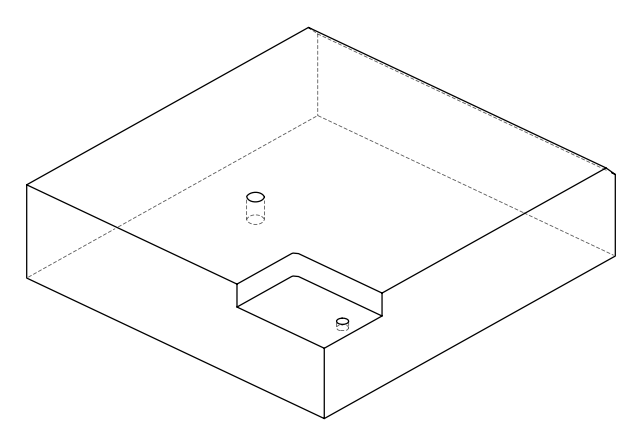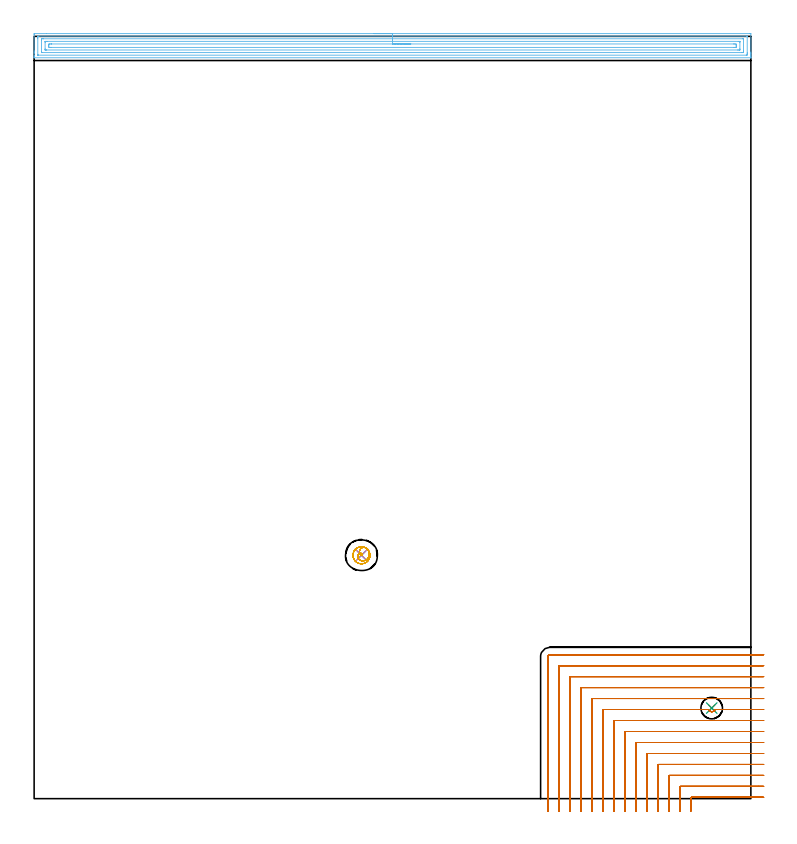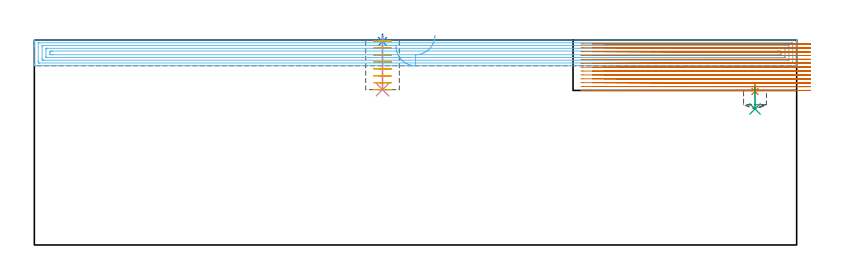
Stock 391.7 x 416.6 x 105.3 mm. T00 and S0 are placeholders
(PLAN: 7 operations, 4 tool changes, 68.3 min)
(1 SPOT_DRILL | STEP1POCKET | NXT0321_9005460120000 | 0.03 min | 2819 mm3)
(2 SPOT_DRILL_1 | STEP1POCKET_1 | NXT0321_9005460120000 | 0.03 min | 4 mm3)
(3 DRILL_BLIND_HOLE_INTO_CENTER | STEP1POCKET | NXT0301_089 | 0.05 min | 972 mm3)
(4 DRILL_BLIND_HOLE_INTO_CENTER_1 | STEP1POCKET_1 | NXT0301_089 | 0.11 min | 2619 mm3)
(5 MILL_ROUGH_BLIND_HOLE_CONTOUR | STEP1POCKET_1 | NXT0201_009 | Spiral | 1.77 min | 3363 mm3)
(6 AREA_MILL | FG_CHAMFER_SURFACE | UGT0205_001 | 15.93 min | 34491 mm3)
(7 MILL_CORNER_NOTCH_RECTANGULAR | CORNER_NOTCH_RECTANGULAR | NXT0201_009 | Follow Part, ap 2, ae 75% | 50.41 min | 242705 mm3)
(TOOL NXT0321_9005460120000 | NC Spot Drill, 142deg, 12mm, Carbide, Uncoated | D12 PA142 FL30 Z2)
(TOOL NXT0301_089 | Carbide Drill 11.8mm [860.1-1180-035A1-MM 2214] | D11.8 PA140 FL55 Z2)
(TOOL NXT0201_009 | ENDMILL 8mm [2P460-0800-NA 1630] | D8 FL26 Z6)
(TOOL UGT0205_001 | Chamfer Mill 20 x 3 x 45 deg. | D20 FL50 Z2)
(OP 1 SPOT_DRILL)
G17 G21 G94 G90
T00 M6
G54
G17 G0 G90 X370.3 Y49.5 S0 M3
G43 Z115.3 H0
G94 G81 G98 Z78.892 F250. R82.4
G80
M5
M2
(OP 2 SPOT_DRILL_1)
G17 G21 G94 G90
T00 M6
G54
G17 G0 G90 X178.9 Y133. S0 M3
G43 Z115.3 H0
G94 G81 G98 Z104.555 F250. R108.3
G80
M5
M2
(OP 3 DRILL_BLIND_HOLE_INTO_CENTER)
G17 G21 G94 G90
T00 M6
G54
G17 G0 G90 X370.3 Y49.5 S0 M3
G43 Z115.3 H1
G94 G81 G98 Z69.9 F250. R81.4
G80
M5
M2
(OP 4 DRILL_BLIND_HOLE_INTO_CENTER_1)
G17 G21 G94 G90
T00 M6
G54
G17 G0 G90 X178.9 Y133. S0 M3
G43 Z115.3 H1
G94 G81 G98 Z79.8 F250. R107.3
G80
M5
M2
(OP 5 MILL_ROUGH_BLIND_HOLE_CONTOUR)
G17 G21 G94 G90
T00 M6
G54
G17 G0 G90 X178.9 Y133. S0 M3
G43 Z115.3 H1
Z104.738
G94 G3 X179.207 Y133.833 R0.473 F250.
X177.721 Y134.007 R1.343
X176.822 Y132.101 R1.728
X179.385 Y129.938 R2.751
X183.051 Y132.598 R3.633
X181.33 Y136.965 R3.901
X174.935 Y135.43 R4.65
X181.33 Y136.965 R-4.65
X178.132 Y136.197 R2.325
X178.9 Y133. R2.325
G0 Z101.175
G3 X179.207 Y133.833 R0.473
X177.721 Y134.007 R1.343
X176.822 Y132.101 R1.728
X179.385 Y129.938 R2.751
X183.051 Y132.598 R3.633
X181.33 Y136.965 R3.901
X174.935 Y135.43 R4.65
X181.33 Y136.965 R-4.65
X178.132 Y136.197 R2.325
X178.9 Y133. R2.325
G0 Z97.613
G3 X179.207 Y133.833 R0.473
X177.721 Y134.007 R1.343
X176.822 Y132.101 R1.728
X179.385 Y129.938 R2.751
X183.051 Y132.598 R3.633
X181.33 Y136.965 R3.901
X174.935 Y135.43 R4.65
X181.33 Y136.965 R-4.65
X178.132 Y136.197 R2.325
X178.9 Y133. R2.325
G0 Z94.05
G3 X179.207 Y133.833 R0.473
X177.721 Y134.007 R1.343
X176.822 Y132.101 R1.728
X179.385 Y129.938 R2.751
X183.051 Y132.598 R3.633
X181.33 Y136.965 R3.901
X174.935 Y135.43 R4.65
X181.33 Y136.965 R-4.65
X178.132 Y136.197 R2.325
X178.9 Y133. R2.325
G0 Z90.488
G3 X179.207 Y133.833 R0.473
X177.721 Y134.007 R1.343
X176.822 Y132.101 R1.728
X179.385 Y129.938 R2.751
X183.051 Y132.598 R3.633
X181.33 Y136.965 R3.901
X174.935 Y135.43 R4.65
X181.33 Y136.965 R-4.65
X178.132 Y136.197 R2.325
X178.9 Y133. R2.325
G0 Z86.925
G3 X179.207 Y133.833 R0.473
X177.721 Y134.007 R1.343
X176.822 Y132.101 R1.728
X179.385 Y129.938 R2.751
X183.051 Y132.598 R3.633
X181.33 Y136.965 R3.901
X174.935 Y135.43 R4.65
X181.33 Y136.965 R-4.65
X178.132 Y136.197 R2.325
X178.9 Y133. R2.325
G0 Z83.363
G3 X179.207 Y133.833 R0.473
X177.721 Y134.007 R1.343
X176.822 Y132.101 R1.728
X179.385 Y129.938 R2.751
X183.051 Y132.598 R3.633
X181.33 Y136.965 R3.901
X174.935 Y135.43 R4.65
X181.33 Y136.965 R-4.65
X178.132 Y136.197 R2.325
X178.9 Y133. R2.325
G0 Z79.8
G3 X179.207 Y133.833 R0.473
X177.721 Y134.007 R1.343
X176.822 Y132.101 R1.728
X179.385 Y129.938 R2.751
X183.051 Y132.598 R3.633
X181.33 Y136.965 R3.901
X174.935 Y135.43 R4.65
X181.33 Y136.965 R-4.65
X178.132 Y136.197 R2.325
X178.9 Y133. R2.325
G0 Z115.3
M5
M2
(OP 6 AREA_MILL)
G17 G21 G94 G90
T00 M6
G54
G17 G0 G90 X185.85 Y418.1 S1061 M3
G43 Z115.3 H0
Z102.1
G94 G1 X185.888 Z101.228 F250.
X186.002 Z100.364
X186.191 Z99.512
X186.453 Z98.68
X186.787 Z97.874
X187.19 Z97.1
X187.658 Z96.364
X188.19 Z95.672
X188.779 Z95.029
X189.422 Z94.44
X190.114 Z93.908
X190.85 Z93.44
X191.624 Z93.037
X192.43 Z92.703
X193.262 Z92.441
X194.113 Z92.252
X194.978 Z92.138
X195.85 Z92.1
X391.08
X391.534 Y418.096 Z92.102
X391.69 Y418.092 Z92.106
X391.7 Y417.932 Z92.265
Y407.978 Z102.216
Y407.44 Z102.757
Y407.098 Z103.098
Y406.559 Z103.637
Y406.217 Z103.977
Y405.534 Z104.665
Y405.239 Z104.96
X391.698 Y404.899 Z105.292
X391.697 Y404.898
X391.527 Y404.9 Z105.3
X0.173
X0.003 Y404.898 Z105.292
X0.002 Y404.899
X0. Y405.237 Z104.962
Y405.534 Z104.665
Y406.217 Z103.977
Y407.439 Z102.757
Y407.978 Z102.216
Y408.589 Z101.606
Y417.663 Z92.534
X0.002 Y417.934 Z92.263
X0.01 Y418.092 Z92.106
X0.169 Y418.099 Z92.099
X6.721 Y418.1 Z92.1
X195.85
Y416.686 Z93.514
X389.392 Y416.685 Z93.515
X389.663 Y416.68 Z93.52
X389.689 Y416.679 Z93.521
X389.693 Y416.659 Z93.541
X389.698 Y416.626 Z93.574
X389.699 Y416.594 Z93.606
X389.7 Y416.381 Z93.819
Y407.577 Z102.623
X389.698 Y407.098 Z103.102
X389.694 Y406.702 Z103.498
X389.681 Y406.321 Z103.879
X389.293 Y406.316 Z103.884
X389.194 Y406.315 Z103.885
X2.308
X2.037 Y406.32 Z103.88
X2.011 Y406.321 Z103.879
X2.007 Y406.341 Z103.859
X2.002 Y406.374 Z103.826
X2.001 Y406.406 Z103.794
X2. Y406.618 Z103.582
Y415.423 Z94.777
X2.002 Y415.902 Z94.298
X2.006 Y416.298 Z93.902
X2.019 Y416.679 Z93.521
X2.407 Y416.684 Z93.516
X2.506 Y416.685 Z93.515
X195.85 Y416.686 Z93.514
Y415.272 Z94.928
X387.252 Y415.271 Z94.929
X387.506
X387.59 Y415.269 Z94.931
X387.657 Y415.265 Z94.935
X387.69 Y415.261 Z94.939
X387.692 Y415.213 Z94.987
X387.697 Y415.022 Z95.178
X387.7 Y414.831 Z95.369
Y408.668 Z101.532
X387.697 Y407.978 Z102.222
X387.694 Y407.793 Z102.407
X387.687 Y407.735 Z102.465
X387.632 Y407.733 Z102.467
X387.506 Y407.731 Z102.469
X386.866 Y407.729 Z102.471
X386.612 Y407.728 Z102.472
X4.447 Y407.729 Z102.471
X4.194 Y407.73 Z102.47
X4.11 Y407.731 Z102.469
X4.043 Y407.735 Z102.465
X4.01 Y407.739 Z102.461
X4.008 Y407.787 Z102.413
X4.003 Y407.978 Z102.222
X4. Y408.169 Z102.031
Y414.332 Z95.868
X4.003 Y415.022 Z95.178
X4.006 Y415.207 Z94.993
X4.013 Y415.265 Z94.935
X4.068 Y415.267 Z94.933
X4.194 Y415.269 Z94.931
X4.834 Y415.271 Z94.929
X5.088
X195.85 Y415.272 Z94.928
Y413.857 Z96.343
X384.825
X385.114 Y413.856 Z96.344
X385.564 Y413.852 Z96.348
X385.66 Y413.85 Z96.35
X385.69 Y413.843 Z96.357
X385.693 Y413.796 Z96.404
X385.696 Y413.693 Z96.507
X385.7 Y413.279 Z96.921
Y409.758 Z100.442
X385.696 Y409.308 Z100.892
X385.693 Y409.201 Z100.999
X385.69 Y409.153 Z101.047
X385.632 Y409.15 Z101.05
X385.427 Y409.146 Z101.054
X384.825 Y409.143 Z101.057
X384.537
X6.875
X6.585 Y409.144 Z101.056
X6.136 Y409.148 Z101.052
X6.04 Y409.15 Z101.05
X6.01 Y409.157 Z101.043
X6.007 Y409.204 Z100.996
X6.004 Y409.307 Z100.893
X6. Y409.72 Z100.48
Y413.242 Z96.958
X6.004 Y413.692 Z96.508
X6.007 Y413.799 Z96.401
X6.01 Y413.847 Z96.353
X6.068 Y413.85 Z96.35
X6.273 Y413.854 Z96.346
X6.875 Y413.857 Z96.343
X7.163
X195.85
Y412.443 Z97.757
X382.145
X382.978 Y412.44 Z97.76
X383.038 Y412.436 Z97.764
X383.69 Y412.38 Z97.82
X383.698 Y411.73 Z98.47
X383.699 Y411.5 Z98.7
X383.696 Y410.852 Z99.348
X383.69 Y410.62 Z99.58
X383.096 Y410.563 Z99.637
X383.038 Y410.561 Z99.639
X382.208 Y410.557 Z99.643
X382.145
X9.555
X8.722 Y410.56 Z99.64
X8.662 Y410.564 Z99.636
X8.01 Y410.62 Z99.58
X8.001 Y411.27 Z98.93
Y411.5 Z98.7
X8.004 Y412.148 Z98.052
X8.01 Y412.38 Z97.82
X8.604 Y412.437 Z97.763
X8.662 Y412.439 Z97.761
X9.492 Y412.443 Z97.757
X9.555
X195.85
X196.722 Z97.795
X197.586 Z97.909
X198.438 Z98.098
X199.27 Z98.36
X200.076 Z98.694
X200.85 Z99.097
X201.586 Z99.565
X202.278 Z100.096
X202.921 Z100.686
X203.51 Z101.329
X204.041 Z102.021
X204.51 Z102.757
X204.913 Z103.531
X205.247 Z104.337
X205.509 Z105.169
X205.698 Z106.02
X205.812 Z106.885
X205.85 Z107.757
G0 Z115.3
M5
M2
(OP 7 MILL_CORNER_NOTCH_RECTANGULAR)
G17 G21 G94 G90
T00 M6
G54
G17 G0 G90 X398.7 Y0.7 S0 M3
G43 Z115.3 H1
Z103.308
G94 G1 X395.7 F250.
X359.194 F500.
G3 X358.8 Y0.306 R0.4
G1 Y-4.
Y-7. F250.
G0 Z115.3
X398.7 Y6.7
Z103.308
G1 X395.7
X353.195 F500.
G3 X352.8 Y6.305 R0.4
G1 Y-4.
Y-7. F250.
G0 Z115.3
X398.7 Y12.7
Z103.308
G1 X395.7
X347.195 F500.
G3 X346.8 Y12.305 R0.4
G1 Y-4.
Y-7. F250.
G0 Z115.3
X398.7 Y18.7
Z103.308
G1 X395.7
X341.195 F500.
G3 X340.8 Y18.305 R0.4
G1 Y-4.
Y-7. F250.
G0 Z115.3
X398.7 Y24.7
Z103.308
G1 X395.7
X335.195 F500.
G3 X334.8 Y24.305 R0.4
G1 Y-4.
Y-7. F250.
G0 Z115.3
X398.7 Y30.7
Z103.308
G1 X395.7
X329.196 F500.
G3 X328.8 Y30.304 R0.4
G1 Y-4.
Y-7. F250.
G0 Z115.3
X398.7 Y36.7
Z103.308
G1 X395.7
X323.196 F500.
G3 X322.8 Y36.304 R0.4
G1 Y-4.
Y-7. F250.
G0 Z115.3
X398.7 Y42.7
Z103.308
G1 X395.7
X317.196 F500.
G3 X316.8 Y42.304 R0.4
G1 Y-4.
Y-7. F250.
G0 Z115.3
X398.7 Y48.7
Z103.308
G1 X395.7
X372.115 F500.
G2 X371.472 Y47.892 R2.011
X371.128 Y47.686 R2.011
X370.642 Y47.541 R2.055
X369.461 Y47.694 R2.055
G1 X369.066 Y47.931
X369.022 Y47.968
G2 X368.481 Y48.7 R2.088
G1 X311.196
G3 X310.8 Y48.304 R0.4
G1 Y-4.
Y-7. F250.
G0 Z115.3
X398.7 Y54.7
Z103.308
G1 X395.7
X305.196 F500.
G3 X304.8 Y54.304 R0.4
G1 Y-4.
Y-7. F250.
G0 Z115.3
X398.7 Y60.7
Z103.308
G1 X395.7
X299.197 F500.
G3 X298.8 Y60.303 R0.4
G1 Y-4.
Y-7. F250.
G0 Z115.3
X398.7 Y66.7
Z103.308
G1 X395.7
X293.197 F500.
G3 X292.8 Y66.303 R0.4
G1 Y-4.
Y-7. F250.
G0 Z115.3
X398.7 Y72.7
Z103.308
G1 X395.7
X287.197 F500.
G3 X286.8 Y72.303 R0.4
G1 Y-4.
Y-7. F250.
G0 Z115.3
X398.7 Y78.7
Z103.308
G1 X395.7
X281.8 F500.
G3 X280.8 Y77.7 R1.
G1 Y-4.
Y-7. F250.
G0 Z115.3
X398.7 Y0.7
Z101.315
G1 X395.7
X359.194 F500.
G3 X358.8 Y0.306 R0.4
G1 Y-4.
Y-7. F250.
G0 Z115.3
X398.7 Y6.7
Z101.315
G1 X395.7
X353.195 F500.
G3 X352.8 Y6.305 R0.4
G1 Y-4.
Y-7. F250.
G0 Z115.3
X398.7 Y12.7
Z101.315
G1 X395.7
X347.195 F500.
G3 X346.8 Y12.305 R0.4
G1 Y-4.
Y-7. F250.
G0 Z115.3
X398.7 Y18.7
Z101.315
G1 X395.7
X341.195 F500.
G3 X340.8 Y18.305 R0.4
G1 Y-4.
Y-7. F250.
G0 Z115.3
X398.7 Y24.7
Z101.315
G1 X395.7
X335.195 F500.
G3 X334.8 Y24.305 R0.4
G1 Y-4.
Y-7. F250.
G0 Z115.3
X398.7 Y30.7
Z101.315
G1 X395.7
X329.196 F500.
G3 X328.8 Y30.304 R0.4
G1 Y-4.
Y-7. F250.
G0 Z115.3
X398.7 Y36.7
Z101.315
G1 X395.7
X323.196 F500.
G3 X322.8 Y36.304 R0.4
G1 Y-4.
Y-7. F250.
G0 Z115.3
X398.7 Y42.7
Z101.315
G1 X395.7
X317.196 F500.
G3 X316.8 Y42.304 R0.4
G1 Y-4.
Y-7. F250.
G0 Z115.3
X398.7 Y48.7
Z101.315
G1 X395.7
X372.115 F500.
G2 X371.128 Y47.686 R2.011
X369.461 Y47.694 R2.055
G1 X369.066 Y47.931
G2 X368.481 Y48.7 R2.088
G1 X311.196
G3 X310.8 Y48.304 R0.4
G1 Y-4.
Y-7. F250.
G0 Z115.3
X398.7 Y54.7
Z101.315
G1 X395.7
X305.196 F500.
G3 X304.8 Y54.304 R0.4
G1 Y-4.
Y-7. F250.
G0 Z115.3
X398.7 Y60.7
Z101.315
G1 X395.7
X299.197 F500.
G3 X298.8 Y60.303 R0.4
G1 Y-4.
Y-7. F250.
G0 Z115.3
X398.7 Y66.7
Z101.315
G1 X395.7
X293.197 F500.
G3 X292.8 Y66.303 R0.4
G1 Y-4.
Y-7. F250.
G0 Z115.3
X398.7 Y72.7
Z101.315
G1 X395.7
X287.197 F500.
G3 X286.8 Y72.303 R0.4
G1 Y-4.
Y-7. F250.
G0 Z115.3
X398.7 Y78.7
Z101.315
G1 X395.7
X281.8 F500.
G3 X280.8 Y77.7 R1.
G1 Y-4.
Y-7. F250.
G0 Z115.3
X398.7 Y0.7
Z99.323
G1 X395.7
X359.194 F500.
G3 X358.8 Y0.306 R0.4
G1 Y-4.
Y-7. F250.
G0 Z115.3
X398.7 Y6.7
Z99.323
G1 X395.7
X353.195 F500.
G3 X352.8 Y6.305 R0.4
G1 Y-4.
Y-7. F250.
G0 Z115.3
X398.7 Y12.7
Z99.323
G1 X395.7
X347.195 F500.
G3 X346.8 Y12.305 R0.4
G1 Y-4.
Y-7. F250.
G0 Z115.3
X398.7 Y18.7
Z99.323
G1 X395.7
X341.195 F500.
G3 X340.8 Y18.305 R0.4
G1 Y-4.
Y-7. F250.
G0 Z115.3
X398.7 Y24.7
Z99.323
G1 X395.7
X335.195 F500.
G3 X334.8 Y24.305 R0.4
G1 Y-4.
Y-7. F250.
G0 Z115.3
X398.7 Y30.7
Z99.323
G1 X395.7
X329.196 F500.
G3 X328.8 Y30.304 R0.4
G1 Y-4.
Y-7. F250.
G0 Z115.3
X398.7 Y36.7
Z99.323
G1 X395.7
X323.196 F500.
G3 X322.8 Y36.304 R0.4
G1 Y-4.
Y-7. F250.
G0 Z115.3
X398.7 Y42.7
Z99.323
G1 X395.7
X317.196 F500.
G3 X316.8 Y42.304 R0.4
G1 Y-4.
Y-7. F250.
G0 Z115.3
X398.7 Y48.7
Z99.323
G1 X395.7
X372.115 F500.
G2 X371.128 Y47.686 R2.011
X369.461 Y47.694 R2.055
G1 X369.066 Y47.931
G2 X368.481 Y48.7 R2.088
G1 X317.196
X311.196
G3 X310.8 Y48.304 R0.4
G1 Y-4.
Y-7. F250.
G0 Z115.3
X398.7 Y54.7
Z99.323
G1 X395.7
X305.196 F500.
G3 X304.8 Y54.304 R0.4
G1 Y-4.
Y-7. F250.
G0 Z115.3
X398.7 Y60.7
Z99.323
G1 X395.7
X299.197 F500.
G3 X298.8 Y60.303 R0.4
G1 Y-4.
Y-7. F250.
G0 Z115.3
X398.7 Y66.7
Z99.323
G1 X395.7
X293.197 F500.
G3 X292.8 Y66.303 R0.4
G1 Y-4.
Y-7. F250.
G0 Z115.3
X398.7 Y72.7
Z99.323
G1 X395.7
X287.197 F500.
G3 X286.8 Y72.303 R0.4
G1 Y-4.
Y-7. F250.
G0 Z115.3
X398.7 Y78.7
Z99.323
G1 X395.7
X281.8 F500.
G3 X280.8 Y77.7 R1.
G1 Y-4.
Y-7. F250.
G0 Z115.3
X398.7 Y0.7
Z97.331
G1 X395.7
X359.194 F500.
G3 X358.8 Y0.306 R0.4
G1 Y-4.
Y-7. F250.
G0 Z115.3
X398.7 Y6.7
Z97.331
G1 X395.7
X353.195 F500.
G3 X352.8 Y6.305 R0.4
G1 Y-4.
Y-7. F250.
G0 Z115.3
X398.7 Y12.7
Z97.331
G1 X395.7
X347.195 F500.
G3 X346.8 Y12.305 R0.4
G1 Y-4.
Y-7. F250.
G0 Z115.3
X398.7 Y18.7
Z97.331
G1 X395.7
X341.195 F500.
G3 X340.8 Y18.305 R0.4
G1 Y-4.
Y-7. F250.
G0 Z115.3
X398.7 Y24.7
Z97.331
G1 X395.7
X335.195 F500.
G3 X334.8 Y24.305 R0.4
G1 Y-4.
Y-7. F250.
G0 Z115.3
X398.7 Y30.7
Z97.331
G1 X395.7
X329.196 F500.
G3 X328.8 Y30.304 R0.4
G1 Y-4.
Y-7. F250.
G0 Z115.3
X398.7 Y36.7
Z97.331
G1 X395.7
X323.196 F500.
G3 X322.8 Y36.304 R0.4
G1 Y-4.
Y-7. F250.
G0 Z115.3
X398.7 Y42.7
Z97.331
G1 X395.7
X317.196 F500.
G3 X316.8 Y42.304 R0.4
G1 Y-4.
Y-7. F250.
G0 Z115.3
X398.7 Y48.7
Z97.331
G1 X395.7
X372.115 F500.
G2 X371.128 Y47.686 R2.011
X369.461 Y47.694 R2.055
G1 X369.066 Y47.931
G2 X368.481 Y48.7 R2.088
G1 X311.196
G3 X310.8 Y48.304 R0.4
G1 Y-4.
Y-7. F250.
G0 Z115.3
X398.7 Y54.7
Z97.331
G1 X395.7
X305.196 F500.
G3 X304.8 Y54.304 R0.4
G1 Y-4.
Y-7. F250.
G0 Z115.3
X398.7 Y60.7
Z97.331
G1 X395.7
X299.197 F500.
G3 X298.8 Y60.303 R0.4
G1 Y-4.
Y-7. F250.
G0 Z115.3
X398.7 Y66.7
Z97.331
G1 X395.7
X293.197 F500.
G3 X292.8 Y66.303 R0.4
G1 Y-4.
Y-7. F250.
G0 Z115.3
X398.7 Y72.7
Z97.331
G1 X395.7
X287.197 F500.
G3 X286.8 Y72.303 R0.4
G1 Y-4.
Y-7. F250.
G0 Z115.3
X398.7 Y78.7
Z97.331
G1 X395.7
X281.8 F500.
G3 X280.8 Y77.7 R1.
G1 Y-4.
Y-7. F250.
G0 Z115.3
X398.7 Y0.7
Z95.338
G1 X395.7
X359.195 F500.
G3 X358.8 Y0.305 R0.4
G1 Y-4.
Y-7. F250.
G0 Z115.3
X398.7 Y6.7
Z95.338
G1 X395.7
X353.195 F500.
G3 X352.8 Y6.305 R0.4
G1 Y-4.
Y-7. F250.
G0 Z115.3
X398.7 Y12.7
Z95.338
G1 X395.7
X347.195 F500.
G3 X346.8 Y12.305 R0.4
G1 Y-4.
Y-7. F250.
G0 Z115.3
X398.7 Y18.7
Z95.338
G1 X395.7
X341.195 F500.
G3 X340.8 Y18.305 R0.4
G1 Y-4.
Y-7. F250.
G0 Z115.3
X398.7 Y24.7
Z95.338
G1 X395.7
X335.195 F500.
G3 X334.8 Y24.305 R0.4
G1 Y-4.
Y-7. F250.
G0 Z115.3
X398.7 Y30.7
Z95.338
G1 X395.7
X329.196 F500.
G3 X328.8 Y30.304 R0.4
G1 Y-4.
Y-7. F250.
G0 Z115.3
X398.7 Y36.7
Z95.338
G1 X395.7
X323.196 F500.
G3 X322.8 Y36.304 R0.4
G1 Y-4.
Y-7. F250.
G0 Z115.3
X398.7 Y42.7
Z95.338
G1 X395.7
X317.196 F500.
G3 X316.8 Y42.304 R0.4
G1 Y-4.
Y-7. F250.
G0 Z115.3
X398.7 Y48.7
Z95.338
G1 X395.7
X372.115 F500.
G2 X371.128 Y47.686 R2.011
X369.461 Y47.694 R2.055
G1 X369.066 Y47.931
G2 X368.481 Y48.7 R2.088
G1 X311.196
G3 X310.8 Y48.304 R0.4
G1 Y-4.
Y-7. F250.
G0 Z115.3
X398.7 Y54.7
Z95.338
G1 X395.7
X305.196 F500.
G3 X304.8 Y54.304 R0.4
G1 Y-4.
Y-7. F250.
G0 Z115.3
X398.7 Y60.7
Z95.338
G1 X395.7
X299.197 F500.
G3 X298.8 Y60.303 R0.4
G1 Y-4.
Y-7. F250.
G0 Z115.3
X398.7 Y66.7
Z95.338
G1 X395.7
X293.197 F500.
G3 X292.8 Y66.303 R0.4
G1 Y-4.
Y-7. F250.
G0 Z115.3
X398.7 Y72.7
Z95.338
G1 X395.7
X287.197 F500.
G3 X286.8 Y72.303 R0.4
G1 Y-4.
Y-7. F250.
G0 Z115.3
X398.7 Y78.7
Z95.338
G1 X395.7
X281.8 F500.
G3 X280.8 Y77.7 R1.
G1 Y-4.
Y-7. F250.
G0 Z115.3
X398.7 Y0.7
Z93.346
G1 X395.7
X359.194 F500.
G3 X358.8 Y0.306 R0.4
G1 Y-4.
Y-7. F250.
G0 Z115.3
X398.7 Y6.7
Z93.346
G1 X395.7
X353.195 F500.
G3 X352.8 Y6.305 R0.4
G1 Y-4.
Y-7. F250.
G0 Z115.3
X398.7 Y12.7
Z93.346
G1 X395.7
X347.195 F500.
G3 X346.8 Y12.305 R0.4
G1 Y-4.
Y-7. F250.
G0 Z115.3
X398.7 Y18.7
Z93.346
G1 X395.7
X341.195 F500.
G3 X340.8 Y18.305 R0.4
G1 Y-4.
Y-7. F250.
G0 Z115.3
X398.7 Y24.7
Z93.346
G1 X395.7
X335.195 F500.
G3 X334.8 Y24.305 R0.4
G1 Y-4.
Y-7. F250.
G0 Z115.3
X398.7 Y30.7
Z93.346
G1 X395.7
X329.196 F500.
G3 X328.8 Y30.304 R0.4
G1 Y-4.
Y-7. F250.
G0 Z115.3
X398.7 Y36.7
Z93.346
G1 X395.7
X323.196 F500.
G3 X322.8 Y36.304 R0.4
G1 Y-4.
Y-7. F250.
G0 Z115.3
X398.7 Y42.7
Z93.346
G1 X395.7
X317.196 F500.
G3 X316.8 Y42.304 R0.4
G1 Y-4.
Y-7. F250.
G0 Z115.3
X398.7 Y48.7
Z93.346
G1 X395.7
X372.115 F500.
G2 X371.128 Y47.686 R2.011
X369.461 Y47.694 R2.055
G1 X369.066 Y47.931
G2 X368.481 Y48.7 R2.088
G1 X311.196
G3 X310.8 Y48.304 R0.4
G1 Y-4.
Y-7. F250.
G0 Z115.3
X398.7 Y54.7
Z93.346
G1 X395.7
X305.196 F500.
G3 X304.8 Y54.304 R0.4
G1 Y-4.
Y-7. F250.
G0 Z115.3
X398.7 Y60.7
Z93.346
G1 X395.7
X299.197 F500.
G3 X298.8 Y60.303 R0.4
G1 Y-4.
Y-7. F250.
G0 Z115.3
X398.7 Y66.7
Z93.346
G1 X395.7
X293.197 F500.
G3 X292.8 Y66.303 R0.4
G1 Y-4.
Y-7. F250.
G0 Z115.3
X398.7 Y72.7
Z93.346
G1 X395.7
X287.197 F500.
G3 X286.8 Y72.303 R0.4
G1 Y-4.
Y-7. F250.
G0 Z115.3
X398.7 Y78.7
Z93.346
G1 X395.7
X281.8 F500.
G3 X280.8 Y77.7 R1.
G1 Y-4.
Y-7. F250.
G0 Z115.3
X398.7 Y0.7
Z91.354
G1 X395.7
X359.194 F500.
G3 X358.8 Y0.306 R0.4
G1 Y-4.
Y-7. F250.
G0 Z115.3
X398.7 Y6.7
Z91.354
G1 X395.7
X353.195 F500.
G3 X352.8 Y6.305 R0.4
G1 Y-4.
Y-7. F250.
G0 Z115.3
X398.7 Y12.7
Z91.354
G1 X395.7
X347.195 F500.
G3 X346.8 Y12.305 R0.4
G1 Y-4.
Y-7. F250.
G0 Z115.3
X398.7 Y18.7
Z91.354
G1 X395.7
X341.195 F500.
G3 X340.8 Y18.305 R0.4
G1 Y-4.
Y-7. F250.
G0 Z115.3
X398.7 Y24.7
Z91.354
G1 X395.7
X335.195 F500.
G3 X334.8 Y24.305 R0.4
G1 Y-4.
Y-7. F250.
G0 Z115.3
X398.7 Y30.7
Z91.354
G1 X395.7
X329.196 F500.
G3 X328.8 Y30.304 R0.4
G1 Y-4.
Y-7. F250.
G0 Z115.3
X398.7 Y36.7
Z91.354
G1 X395.7
X323.196 F500.
G3 X322.8 Y36.304 R0.4
G1 Y-4.
Y-7. F250.
G0 Z115.3
X398.7 Y42.7
Z91.354
G1 X395.7
X317.196 F500.
G3 X316.8 Y42.304 R0.4
G1 Y-4.
Y-7. F250.
G0 Z115.3
X398.7 Y48.7
Z91.354
G1 X395.7
X372.115 F500.
G2 X371.128 Y47.686 R2.011
X369.461 Y47.694 R2.055
G1 X369.066 Y47.931
G2 X368.481 Y48.7 R2.088
G1 X311.196
G3 X310.8 Y48.304 R0.4
G1 Y-4.
Y-7. F250.
G0 Z115.3
X398.7 Y54.7
Z91.354
G1 X395.7
X305.196 F500.
G3 X304.8 Y54.304 R0.4
G1 Y-4.
Y-7. F250.
G0 Z115.3
X398.7 Y60.7
Z91.354
G1 X395.7
X299.197 F500.
G3 X298.8 Y60.303 R0.4
G1 Y-4.
Y-7. F250.
G0 Z115.3
X398.7 Y66.7
Z91.354
G1 X395.7
X293.197 F500.
G3 X292.8 Y66.303 R0.4
G1 Y-4.
Y-7. F250.
G0 Z115.3
X398.7 Y72.7
Z91.354
G1 X395.7
X287.197 F500.
G3 X286.8 Y72.303 R0.4
G1 Y-4.
Y-7. F250.
G0 Z115.3
X398.7 Y78.7
Z91.354
G1 X395.7
X281.8 F500.
G3 X280.8 Y77.7 R1.
G1 Y-4.
Y-7. F250.
G0 Z115.3
X398.7 Y0.7
Z89.362
G1 X395.7
X359.194 F500.
G3 X358.8 Y0.306 R0.4
G1 Y-4.
Y-7. F250.
G0 Z115.3
X398.7 Y6.7
Z89.362
G1 X395.7
X353.195 F500.
G3 X352.8 Y6.305 R0.4
G1 Y-4.
Y-7. F250.
G0 Z115.3
X398.7 Y12.7
Z89.362
G1 X395.7
X347.195 F500.
G3 X346.8 Y12.305 R0.4
G1 Y-4.
Y-7. F250.
G0 Z115.3
X398.7 Y18.7
Z89.362
G1 X395.7
X341.195 F500.
G3 X340.8 Y18.305 R0.4
G1 Y-4.
Y-7. F250.
G0 Z115.3
X398.7 Y24.7
Z89.362
G1 X395.7
X335.195 F500.
G3 X334.8 Y24.305 R0.4
G1 Y-4.
Y-7. F250.
G0 Z115.3
X398.7 Y30.7
Z89.362
G1 X395.7
X329.196 F500.
G3 X328.8 Y30.304 R0.4
G1 Y-4.
Y-7. F250.
G0 Z115.3
X398.7 Y36.7
Z89.362
G1 X395.7
X323.196 F500.
G3 X322.8 Y36.304 R0.4
G1 Y-4.
Y-7. F250.
G0 Z115.3
X398.7 Y42.7
Z89.362
G1 X395.7
X317.196 F500.
G3 X316.8 Y42.304 R0.4
G1 Y-4.
Y-7. F250.
G0 Z115.3
X398.7 Y48.7
Z89.362
G1 X395.7
X372.115 F500.
G2 X371.128 Y47.686 R2.011
X369.461 Y47.694 R2.055
G1 X369.066 Y47.931
G2 X368.481 Y48.7 R2.088
G1 X311.196
G3 X310.8 Y48.304 R0.4
G1 Y-4.
Y-7. F250.
G0 Z115.3
X398.7 Y54.7
Z89.362
G1 X395.7
X305.196 F500.
G3 X304.8 Y54.304 R0.4
G1 Y-4.
Y-7. F250.
G0 Z115.3
X398.7 Y60.7
Z89.362
G1 X395.7
X299.197 F500.
G3 X298.8 Y60.303 R0.4
G1 Y-4.
Y-7. F250.
G0 Z115.3
X398.7 Y66.7
Z89.362
G1 X395.7
X293.197 F500.
G3 X292.8 Y66.303 R0.4
G1 Y-4.
Y-7. F250.
G0 Z115.3
X398.7 Y72.7
Z89.362
G1 X395.7
X287.197 F500.
G3 X286.8 Y72.303 R0.4
G1 Y-4.
Y-7. F250.
G0 Z115.3
X398.7 Y78.7
Z89.362
G1 X395.7
X281.8 F500.
G3 X280.8 Y77.7 R1.
G1 Y-4.
Y-7. F250.
G0 Z115.3
X398.7 Y0.7
Z87.369
G1 X395.7
X359.194 F500.
G3 X358.8 Y0.306 R0.4
G1 Y-4.
Y-7. F250.
G0 Z115.3
X398.7 Y6.7
Z87.369
G1 X395.7
X353.195 F500.
G3 X352.8 Y6.305 R0.4
G1 Y-4.
Y-7. F250.
G0 Z115.3
X398.7 Y12.7
Z87.369
G1 X395.7
X347.195 F500.
G3 X346.8 Y12.305 R0.4
G1 Y-4.
Y-7. F250.
G0 Z115.3
X398.7 Y18.7
Z87.369
G1 X395.7
X341.195 F500.
G3 X340.8 Y18.305 R0.4
G1 Y-4.
Y-7. F250.
G0 Z115.3
X398.7 Y24.7
Z87.369
G1 X395.7
X335.195 F500.
G3 X334.8 Y24.305 R0.4
G1 Y-4.
Y-7. F250.
G0 Z115.3
X398.7 Y30.7
Z87.369
G1 X395.7
X329.196 F500.
G3 X328.8 Y30.304 R0.4
G1 Y-4.
Y-7. F250.
G0 Z115.3
X398.7 Y36.7
Z87.369
G1 X395.7
X323.196 F500.
G3 X322.8 Y36.304 R0.4
G1 Y-4.
Y-7. F250.
G0 Z115.3
X398.7 Y42.7
Z87.369
G1 X395.7
X317.196 F500.
G3 X316.8 Y42.304 R0.4
G1 Y-4.
Y-7. F250.
G0 Z115.3
X398.7 Y48.7
Z87.369
G1 X395.7
X372.115 F500.
G2 X371.128 Y47.686 R2.011
X369.461 Y47.694 R2.055
G1 X369.066 Y47.931
G2 X368.481 Y48.7 R2.088
G1 X311.196
G3 X310.8 Y48.304 R0.4
G1 Y-4.
Y-7. F250.
G0 Z115.3
X398.7 Y54.7
Z87.369
G1 X395.7
X305.196 F500.
G3 X304.8 Y54.304 R0.4
G1 Y-4.
Y-7. F250.
G0 Z115.3
X398.7 Y60.7
Z87.369
G1 X395.7
X299.197 F500.
G3 X298.8 Y60.303 R0.4
G1 Y-4.
Y-7. F250.
G0 Z115.3
X398.7 Y66.7
Z87.369
G1 X395.7
X293.197 F500.
G3 X292.8 Y66.303 R0.4
G1 Y-4.
Y-7. F250.
G0 Z115.3
X398.7 Y72.7
Z87.369
G1 X395.7
X287.197 F500.
G3 X286.8 Y72.303 R0.4
G1 Y-4.
Y-7. F250.
G0 Z115.3
X398.7 Y78.7
Z87.369
G1 X395.7
X281.8 F500.
G3 X280.8 Y77.7 R1.
G1 Y-4.
Y-7. F250.
G0 Z115.3
X398.7 Y0.7
Z85.377
G1 X395.7
X359.194 F500.
G3 X358.8 Y0.306 R0.4
G1 Y-4.
Y-7. F250.
G0 Z115.3
X398.7 Y6.7
Z85.377
G1 X395.7
X353.195 F500.
G3 X352.8 Y6.305 R0.4
G1 Y-4.
Y-7. F250.
G0 Z115.3
X398.7 Y12.7
Z85.377
G1 X395.7
X347.195 F500.
G3 X346.8 Y12.305 R0.4
G1 Y-4.
Y-7. F250.
G0 Z115.3
X398.7 Y18.7
Z85.377
G1 X395.7
X341.195 F500.
G3 X340.8 Y18.305 R0.4
G1 Y-4.
Y-7. F250.
G0 Z115.3
X398.7 Y24.7
Z85.377
G1 X395.7
X335.195 F500.
G3 X334.8 Y24.305 R0.4
G1 Y-4.
Y-7. F250.
G0 Z115.3
X398.7 Y30.7
Z85.377
G1 X395.7
X329.196 F500.
G3 X328.8 Y30.304 R0.4
G1 Y-4.
Y-7. F250.
G0 Z115.3
X398.7 Y36.7
Z85.377
G1 X395.7
X323.196 F500.
G3 X322.8 Y36.304 R0.4
G1 Y-4.
Y-7. F250.
G0 Z115.3
X398.7 Y42.7
Z85.377
G1 X395.7
X317.196 F500.
G3 X316.8 Y42.304 R0.4
G1 Y-4.
Y-7. F250.
G0 Z115.3
X398.7 Y48.7
Z85.377
G1 X395.7
X372.115 F500.
G2 X371.128 Y47.686 R2.011
X369.461 Y47.694 R2.055
G1 X369.066 Y47.931
G2 X368.481 Y48.7 R2.088
G1 X311.196
G3 X310.8 Y48.304 R0.4
G1 Y-4.
Y-7. F250.
G0 Z115.3
X398.7 Y54.7
Z85.377
G1 X395.7
X305.196 F500.
G3 X304.8 Y54.304 R0.4
G1 Y-4.
Y-7. F250.
G0 Z115.3
X398.7 Y60.7
Z85.377
G1 X395.7
X299.197 F500.
G3 X298.8 Y60.303 R0.4
G1 Y-4.
Y-7. F250.
G0 Z115.3
X398.7 Y66.7
Z85.377
G1 X395.7
X293.197 F500.
G3 X292.8 Y66.303 R0.4
G1 Y-4.
Y-7. F250.
G0 Z115.3
X398.7 Y72.7
Z85.377
G1 X395.7
X287.197 F500.
G3 X286.8 Y72.303 R0.4
G1 Y-4.
Y-7. F250.
G0 Z115.3
X398.7 Y78.7
Z85.377
G1 X395.7
X281.8 F500.
G3 X280.8 Y77.7 R1.
G1 Y-4.
Y-7. F250.
G0 Z115.3
X398.7 Y0.7
Z83.385
G1 X395.7
X359.194 F500.
G3 X358.8 Y0.306 R0.4
G1 Y-4.
Y-7. F250.
G0 Z115.3
X398.7 Y6.7
Z83.385
G1 X395.7
X353.195 F500.
G3 X352.8 Y6.305 R0.4
G1 Y-4.
Y-7. F250.
G0 Z115.3
X398.7 Y12.7
Z83.385
G1 X395.7
X347.195 F500.
G3 X346.8 Y12.305 R0.4
G1 Y-4.
Y-7. F250.
G0 Z115.3
X398.7 Y18.7
Z83.385
G1 X395.7
X341.195 F500.
G3 X340.8 Y18.305 R0.4
G1 Y-4.
Y-7. F250.
G0 Z115.3
X398.7 Y24.7
Z83.385
G1 X395.7
X335.195 F500.
G3 X334.8 Y24.305 R0.4
G1 Y-4.
Y-7. F250.
G0 Z115.3
X398.7 Y30.7
Z83.385
G1 X395.7
X329.196 F500.
G3 X328.8 Y30.304 R0.4
G1 Y-4.
Y-7. F250.
G0 Z115.3
X398.7 Y36.7
Z83.385
G1 X395.7
X323.196 F500.
G3 X322.8 Y36.304 R0.4
G1 Y-4.
Y-7. F250.
G0 Z115.3
X398.7 Y42.7
Z83.385
G1 X395.7
X317.196 F500.
G3 X316.8 Y42.304 R0.4
G1 Y-4.
Y-7. F250.
G0 Z115.3
X398.7 Y48.7
Z83.385
G1 X395.7
X372.115 F500.
G2 X371.128 Y47.686 R2.011
X369.461 Y47.694 R2.055
G1 X369.066 Y47.931
G2 X368.481 Y48.7 R2.088
G1 X311.196
G3 X310.8 Y48.304 R0.4
G1 Y-4.
Y-7. F250.
G0 Z115.3
X398.7 Y54.7
Z83.385
G1 X395.7
X305.196 F500.
G3 X304.8 Y54.304 R0.4
G1 Y-4.
Y-7. F250.
G0 Z115.3
X398.7 Y60.7
Z83.385
G1 X395.7
X299.197 F500.
G3 X298.8 Y60.303 R0.4
G1 Y-4.
Y-7. F250.
G0 Z115.3
X398.7 Y66.7
Z83.385
G1 X395.7
X293.197 F500.
G3 X292.8 Y66.303 R0.4
G1 Y-4.
Y-7. F250.
G0 Z115.3
X398.7 Y72.7
Z83.385
G1 X395.7
X287.197 F500.
G3 X286.8 Y72.303 R0.4
G1 Y-4.
Y-7. F250.
G0 Z115.3
X398.7 Y78.7
Z83.385
G1 X395.7
X281.8 F500.
G3 X280.8 Y77.7 R1.
G1 Y-4.
Y-7. F250.
G0 Z115.3
X398.7 Y0.7
Z81.392
G1 X395.7
X359.194 F500.
G3 X358.8 Y0.306 R0.4
G1 Y-4.
Y-7. F250.
G0 Z115.3
X398.7 Y6.7
Z81.392
G1 X395.7
X353.195 F500.
G3 X352.8 Y6.305 R0.4
G1 Y-4.
Y-7. F250.
G0 Z115.3
X398.7 Y12.7
Z81.392
G1 X395.7
X347.195 F500.
G3 X346.8 Y12.305 R0.4
G1 Y-4.
Y-7. F250.
G0 Z115.3
X398.7 Y18.7
Z81.392
G1 X395.7
X341.195 F500.
G3 X340.8 Y18.305 R0.4
G1 Y-4.
Y-7. F250.
G0 Z115.3
X398.7 Y24.7
Z81.392
G1 X395.7
X335.195 F500.
G3 X334.8 Y24.305 R0.4
G1 Y-4.
Y-7. F250.
G0 Z115.3
X398.7 Y30.7
Z81.392
G1 X395.7
X329.196 F500.
G3 X328.8 Y30.304 R0.4
G1 Y-4.
Y-7. F250.
G0 Z115.3
X398.7 Y36.7
Z81.392
G1 X395.7
X323.196 F500.
G3 X322.8 Y36.304 R0.4
G1 Y-4.
Y-7. F250.
G0 Z115.3
X398.7 Y42.7
Z81.392
G1 X395.7
X317.196 F500.
G3 X316.8 Y42.304 R0.4
G1 Y-4.
Y-7. F250.
G0 Z115.3
X398.7 Y48.7
Z81.392
G1 X395.7
X372.115 F500.
G2 X371.502 Y47.915 R2.011
X371.127 Y47.686 R2.01
X370.794 Y47.573 R2.053
X369.727 Y47.596 R2.055
X369.46 Y47.694 R2.053
G1 X369.066 Y47.931
G2 X368.482 Y48.7 R2.09
G1 X311.196
G3 X310.8 Y48.304 R0.4
G1 Y-4.
Y-7. F250.
G0 Z115.3
X398.7 Y54.7
Z81.392
G1 X395.7
X305.196 F500.
G3 X304.8 Y54.304 R0.4
G1 Y-4.
Y-7. F250.
G0 Z115.3
X398.7 Y60.7
Z81.392
G1 X395.7
X299.197 F500.
G3 X298.8 Y60.303 R0.4
G1 Y-4.
Y-7. F250.
G0 Z115.3
X398.7 Y66.7
Z81.392
G1 X395.7
X293.197 F500.
G3 X292.8 Y66.303 R0.4
G1 Y-4.
Y-7. F250.
G0 Z115.3
X398.7 Y72.7
Z81.392
G1 X395.7
X287.197 F500.
G3 X286.8 Y72.303 R0.4
G1 Y-4.
Y-7. F250.
G0 Z115.3
X398.7 Y78.7
Z81.392
G1 X395.7
X281.8 F500.
G3 X280.8 Y77.7 R1.
G1 Y-4.
Y-7. F250.
G0 Z115.3
X398.7 Y0.7
Z79.4
G1 X395.7
X359.194 F500.
G3 X358.8 Y0.306 R0.4
G1 Y-4.
Y-7. F250.
G0 Z115.3
X398.7 Y6.7
Z79.4
G1 X395.7
X353.195 F500.
G3 X352.8 Y6.305 R0.4
G1 Y-4.
Y-7. F250.
G0 Z115.3
X398.7 Y12.7
Z79.4
G1 X395.7
X347.195 F500.
G3 X346.8 Y12.305 R0.4
G1 Y-4.
Y-7. F250.
G0 Z115.3
X398.7 Y18.7
Z79.4
G1 X395.7
X341.195 F500.
G3 X340.8 Y18.305 R0.4
G1 Y-4.
Y-7. F250.
G0 Z115.3
X398.7 Y24.7
Z79.4
G1 X395.7
X335.195 F500.
G3 X334.8 Y24.305 R0.4
G1 Y-4.
Y-7. F250.
G0 Z115.3
X398.7 Y30.7
Z79.4
G1 X395.7
X329.196 F500.
G3 X328.8 Y30.304 R0.4
G1 Y-4.
Y-7. F250.
G0 Z115.3
X398.7 Y36.7
Z79.4
G1 X395.7
X323.196 F500.
G3 X322.8 Y36.304 R0.4
G1 Y-4.
Y-7. F250.
G0 Z115.3
X398.7 Y42.7
Z79.4
G1 X395.7
X317.196 F500.
G3 X316.8 Y42.304 R0.4
G1 Y-4.
Y-7. F250.
G0 Z115.3
X398.7 Y48.7
Z79.4
G1 X395.7
X372.003 F500.
X371.908 Y48.499
G2 X369.985 Y47.637 R1.905
X368.638 Y48.602 R1.811
G1 X368.589 Y48.7
X311.196
G3 X310.8 Y48.304 R0.4
G1 Y-4.
Y-7. F250.
G0 Z115.3
X398.7 Y54.7
Z79.4
G1 X395.7
X305.196 F500.
G3 X304.8 Y54.304 R0.4
G1 Y-4.
Y-7. F250.
G0 Z115.3
X398.7 Y60.7
Z79.4
G1 X395.7
X299.197 F500.
G3 X298.8 Y60.303 R0.4
G1 Y-4.
Y-7. F250.
G0 Z115.3
X398.7 Y66.7
Z79.4
G1 X395.7
X293.197 F500.
G3 X292.8 Y66.303 R0.4
G1 Y-4.
Y-7. F250.
G0 Z115.3
X398.7 Y72.7
Z79.4
G1 X395.7
X287.197 F500.
G3 X286.8 Y72.303 R0.4
G1 Y-4.
Y-7. F250.
G0 Z115.3
X398.7 Y78.7
Z79.4
G1 X395.7
X281.8 F500.
G3 X280.8 Y77.7 R1.
G1 Y-4.
Y-7. F250.
G0 Z115.3
M5
M2
